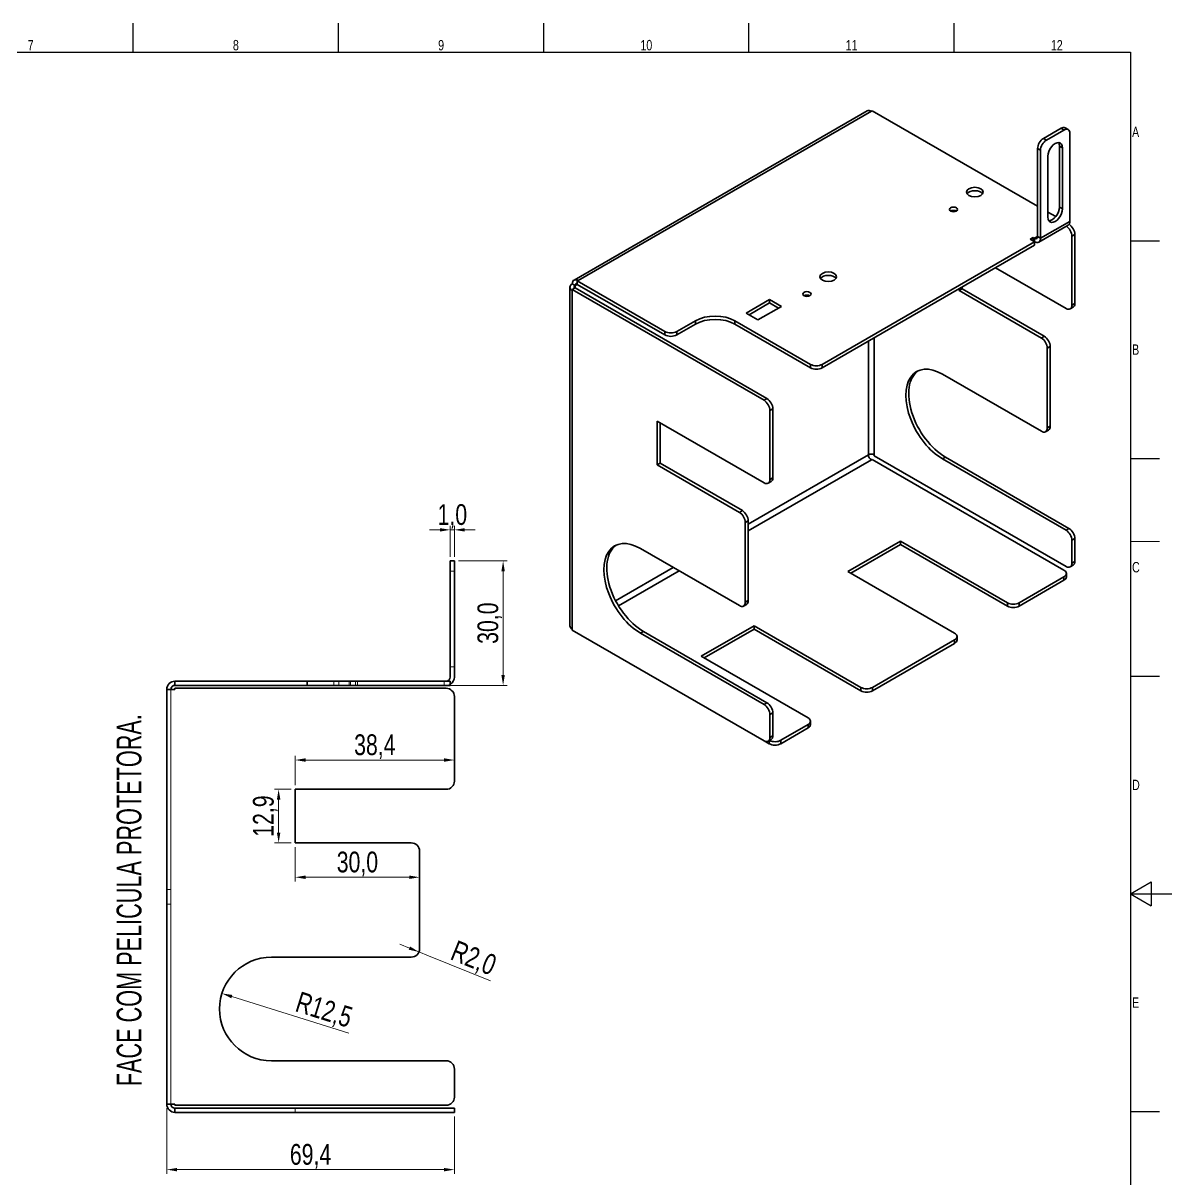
# Model space of a CAD drawing. Header units: millimetres. Extents: x 15 to 597, y -3 to 423.
# Drawn here: x 319.9 to 597, y 141.2 to 420 of the extents above; entities that cross this region are included whole.
import ezdxf

# ---------------------------------------------------------------- set-up
doc = ezdxf.new("R2010")
doc.units = ezdxf.units.MM
doc.layers.get('0').update_dxf_attribs({"lineweight": 25})
for name, color, linetype, lineweight in [('Arestas Tangenstes Visíveis', 7, 'Continuous', 35), ('Arestas Visíveis', 7, 'Continuous', 35), ('Legenda', 7, 'Continuous', 25)]:
    doc.layers.add(name, color=color, linetype=linetype, lineweight=lineweight)
for name, color, linetype, lineweight, true_color in [('Dimensão', 98, 'Continuous', 18, 0x006400), ('Linha de Centro de Dobras', 174, 'Continuous', 18, 0x0000a0), ('Linhas Invisíveis', 151, 'Continuous', 18, 0x87c4ff), ('Texto', 1, 'Continuous', 30, 0xff0000)]:
    doc.layers.add(name, color=color, linetype=linetype, lineweight=lineweight, true_color=true_color)
doc.styles.add('Texto_2_5 - LNLS', font='swisscl.ttf')
doc.styles.add('Texto_4 - LNLS', font='swisscl.ttf', dxfattribs={"width": 0.85})
doc.styles.add('Texto_5_COTA', font='swisscli.ttf')
doc.dimstyles.new('PADRAO-LNLS', dxfattribs={"dimtxt": 5, "dimasz": 2.5, "dimexe": 1, "dimexo": 1, "dimgap": 0.25, "dimtad": 1, "dimdec": 1, "dimrnd": 1e-08, "dimzin": 0, "dimtxsty": 'Texto_5_COTA', "dimcen": 0.09, "dimdle": 4, "dimclrd": 98, "dimclre": 98, "dimclrt": 1, "dimadec": 1, "dimazin": 0, "dimtfac": 0.3, "dimtdec": 3, "dimtmove": 0, "dimatfit": 3, "dimfxl": 1, "dimtolj": 1, "dimtzin": 0, "dimlwd": 15, "dimlwe": 15, "dimarcsym": 0})

# ---------------------------------------------------------------- blocks, each defined once
blk = doc.blocks.new('Borders A2')
at = {"layer": 'Legenda'}
for p, q in [((346.5, 413), (346.5, 420)), ((396, 413), (396, 420)), ((445.5, 413), (445.5, 420)), ((495, 413), (495, 420)), ((544.5, 413), (544.5, 420)), ((25, 413), (587, 413)), ((587, 413), (587, 7)), ((587, 367.5), (594, 367.5)), ((587, 315), (594, 315)), ((587, 262.5), (594, 262.5)), ((587, 210), (592, 212.89)), ((592, 212.89), (592, 207.11)), ((587, 210), (597, 210)), ((587, 210), (592, 207.11)), ((587, 157.5), (594, 157.5))]:
    blk.add_line(p, q, dxfattribs=at)
at = {"layer": 'Linha de Centro de Dobras'}
blk.add_line((587, 295), (594, 295), dxfattribs=at)
at = {"layer": 'Legenda', "color": 236, "true_color": 0x800040, "char_height": 2.5, "style": 'Texto_2_5 - LNLS'}
for s, insert, attachment_point in [('7', (321.75, 413.4), 8), ('8', (371.25, 413.4), 8), ('9', (420.75, 413.4), 8), ('10', (470.25, 413.4), 8), ('11', (519.75, 413.4), 8), ('12', (569.25, 413.4), 8), ('A', (587.4, 393.75), 4), ('B', (587.4, 341.25), 4), ('C', (587.4, 288.75), 4), ('D', (587.4, 236.25), 4), ('E', (587.4, 183.75), 4)]:
    blk.add_mtext(s, dxfattribs=dict(at, insert=insert, attachment_point=attachment_point))
blk = doc.blocks.new('*D26')
at = {"layer": 'Defpoints', "color": 0, "linetype": 'Continuous', "transparency": 16777216}
for p in [(423.96, 290.27), (435.7, 290.27), (420.96, 260.27)]:
    blk.add_point(p, dxfattribs=at)
at = {"layer": 'Dimensão', "color": 98, "linetype": 'Continuous', "lineweight": 15, "true_color": 0x006400, "transparency": 16777216}
for p, q in [((424.96, 290.27), (436.7, 290.27)), ((435.7, 262.77), (435.7, 287.77)), ((421.96, 260.27), (436.7, 260.27))]:
    blk.add_line(p, q, dxfattribs=at)
at = {"layer": 'Dimensão', "color": 98, "linetype": 'Continuous', "true_color": 0x006400, "transparency": 16777216}
for points in [[(435.28, 287.77), (436.11, 287.77), (435.7, 290.27)], [(435.28, 262.77), (436.11, 262.77), (435.7, 260.27)]]:
    blk.add_solid(points, dxfattribs=at)
at = {"layer": 'Dimensão', "color": 1, "linetype": 'Continuous', "lineweight": 18, "transparency": 16777216, "insert": (432.48, 275.27), "char_height": 5, "attachment_point": 5, "rotation": 90, "style": 'Texto_5_COTA'}
blk.add_mtext('\\A1;30,0', dxfattribs=at)
blk = doc.blocks.new('*D33')
at = {"layer": 'Defpoints', "color": 0, "linetype": 'Continuous', "transparency": 16777216}
for p in [(423.96, 297.78), (422.96, 290.27), (423.96, 290.27)]:
    blk.add_point(p, dxfattribs=at)
at = {"layer": 'Dimensão', "color": 98, "linetype": 'Continuous', "lineweight": 15, "true_color": 0x006400, "transparency": 16777216}
for p, q in [((422.96, 291.27), (422.96, 298.78)), ((423.96, 291.27), (423.96, 298.78)), ((420.46, 297.78), (417.96, 297.78)), ((422.96, 297.78), (423.96, 297.78)), ((426.46, 297.78), (428.96, 297.78))]:
    blk.add_line(p, q, dxfattribs=at)
at = {"layer": 'Dimensão', "color": 98, "linetype": 'Continuous', "true_color": 0x006400, "transparency": 16777216}
for points in [[(420.46, 298.19), (420.46, 297.36), (422.96, 297.78)], [(426.46, 298.19), (426.46, 297.36), (423.96, 297.78)]]:
    blk.add_solid(points, dxfattribs=at)
at = {"layer": 'Dimensão', "color": 1, "linetype": 'Continuous', "lineweight": 18, "transparency": 16777216, "insert": (423.46, 301), "char_height": 5, "attachment_point": 5, "style": 'Texto_5_COTA'}
blk.add_mtext('\\A1;1,0', dxfattribs=at)
blk = doc.blocks.new('*D39')
at = {"layer": 'Defpoints', "color": 0, "linetype": 'Continuous', "transparency": 16777216}
for p in [(367.88, 185.95), (379.81, 182.21)]:
    blk.add_point(p, dxfattribs=at)
at = {"layer": 'Dimensão', "color": 98, "linetype": 'Continuous', "lineweight": 15, "true_color": 0x006400, "transparency": 16777216}
blk.add_line((398.5, 176.35), (370.27, 185.2), dxfattribs=at)
at = {"layer": 'Dimensão', "color": 98, "linetype": 'Continuous', "true_color": 0x006400, "transparency": 16777216}
blk.add_solid([(370.39, 185.6), (370.14, 184.8), (367.88, 185.95)], dxfattribs=at)
at = {"layer": 'Dimensão', "color": 1, "linetype": 'Continuous', "lineweight": 18, "transparency": 16777216, "insert": (392.41, 181.64), "char_height": 5, "attachment_point": 5, "rotation": 342.5996, "style": 'Texto_5_COTA'}
blk.add_mtext('\\A1;R12,5', dxfattribs=at)
blk = doc.blocks.new('*D40')
at = {"layer": 'Defpoints', "color": 0, "linetype": 'Continuous', "transparency": 16777216}
for p in [(413.56, 196.71), (415.41, 195.96)]:
    blk.add_point(p, dxfattribs=at)
at = {"layer": 'Dimensão', "color": 98, "linetype": 'Continuous', "lineweight": 15, "true_color": 0x006400, "transparency": 16777216}
for p, q in [((413.1, 196.9), (410.78, 197.84)), ((413.56, 196.71), (415.41, 195.96)), ((415.41, 195.96), (417.73, 195.02)), ((432.62, 188.97), (417.73, 195.02))]:
    blk.add_line(p, q, dxfattribs=at)
at = {"layer": 'Dimensão', "color": 98, "linetype": 'Continuous', "true_color": 0x006400, "transparency": 16777216}
blk.add_solid([(413.25, 197.28), (412.94, 196.51), (415.41, 195.96)], dxfattribs=at)
at = {"layer": 'Dimensão', "color": 1, "linetype": 'Continuous', "lineweight": 18, "transparency": 16777216, "insert": (428.46, 194.13), "char_height": 5, "attachment_point": 5, "rotation": 337.8898, "style": 'Texto_5_COTA'}
blk.add_mtext('\\A1;R2,0', dxfattribs=at)
blk = doc.blocks.new('*D41')
at = {"layer": 'Defpoints', "color": 0, "linetype": 'Continuous', "transparency": 16777216}
for p in [(354.56, 159.27), (423.96, 157.27), (423.96, 143.46)]:
    blk.add_point(p, dxfattribs=at)
at = {"layer": 'Dimensão', "color": 98, "linetype": 'Continuous', "lineweight": 15, "true_color": 0x006400, "transparency": 16777216}
for p, q in [((354.56, 158.27), (354.56, 142.46)), ((423.96, 156.27), (423.96, 142.46)), ((357.06, 143.46), (421.46, 143.46))]:
    blk.add_line(p, q, dxfattribs=at)
at = {"layer": 'Dimensão', "color": 98, "linetype": 'Continuous', "true_color": 0x006400, "transparency": 16777216}
for points in [[(357.06, 143.87), (357.06, 143.04), (354.56, 143.46)], [(421.46, 143.87), (421.46, 143.04), (423.96, 143.46)]]:
    blk.add_solid(points, dxfattribs=at)
at = {"layer": 'Dimensão', "color": 1, "linetype": 'Continuous', "lineweight": 18, "transparency": 16777216, "insert": (389.26, 146.68), "char_height": 5, "attachment_point": 5, "style": 'Texto_5_COTA'}
blk.add_mtext('\\A1;69,4', dxfattribs=at)
blk = doc.blocks.new('*D66')
at = {"layer": 'Defpoints', "color": 0, "linetype": 'Continuous', "transparency": 16777216}
for p in [(381.56, 235.19), (385.56, 235.19), (385.56, 222.27)]:
    blk.add_point(p, dxfattribs=at)
at = {"layer": 'Dimensão', "color": 98, "linetype": 'Continuous', "lineweight": 15, "true_color": 0x006400, "transparency": 16777216}
for p, q in [((384.56, 235.19), (380.56, 235.19)), ((381.56, 224.77), (381.56, 232.69)), ((384.56, 222.27), (380.56, 222.27))]:
    blk.add_line(p, q, dxfattribs=at)
at = {"layer": 'Dimensão', "color": 98, "linetype": 'Continuous', "true_color": 0x006400, "transparency": 16777216}
for points in [[(381.14, 232.69), (381.98, 232.69), (381.56, 235.19)], [(381.14, 224.77), (381.98, 224.77), (381.56, 222.27)]]:
    blk.add_solid(points, dxfattribs=at)
at = {"layer": 'Dimensão', "color": 1, "linetype": 'Continuous', "lineweight": 18, "transparency": 16777216, "insert": (378.33, 228.73), "char_height": 5, "attachment_point": 5, "rotation": 90, "style": 'Texto_5_COTA'}
blk.add_mtext('\\A1;12,9', dxfattribs=at)
blk = doc.blocks.new('*D67')
at = {"layer": 'Defpoints', "color": 0, "linetype": 'Continuous', "transparency": 16777216}
for p in [(385.56, 242.26), (423.96, 242.26), (385.56, 235.19)]:
    blk.add_point(p, dxfattribs=at)
at = {"layer": 'Dimensão', "color": 98, "linetype": 'Continuous', "lineweight": 15, "true_color": 0x006400, "transparency": 16777216}
for p, q in [((385.56, 236.19), (385.56, 243.26)), ((421.46, 242.26), (388.06, 242.26))]:
    blk.add_line(p, q, dxfattribs=at)
at = {"layer": 'Dimensão', "color": 98, "linetype": 'Continuous', "true_color": 0x006400, "transparency": 16777216}
for points in [[(388.06, 242.67), (388.06, 241.84), (385.56, 242.26)], [(421.46, 242.67), (421.46, 241.84), (423.96, 242.26)]]:
    blk.add_solid(points, dxfattribs=at)
at = {"layer": 'Dimensão', "color": 1, "linetype": 'Continuous', "lineweight": 18, "transparency": 16777216, "insert": (404.76, 245.48), "char_height": 5, "attachment_point": 5, "style": 'Texto_5_COTA'}
blk.add_mtext('\\A1;38,4', dxfattribs=at)
blk = doc.blocks.new('*D68')
at = {"layer": 'Defpoints', "color": 0, "linetype": 'Continuous', "transparency": 16777216}
for p in [(385.56, 222.27), (415.56, 213.98), (415.56, 213.98)]:
    blk.add_point(p, dxfattribs=at)
at = {"layer": 'Dimensão', "color": 98, "linetype": 'Continuous', "lineweight": 15, "true_color": 0x006400, "transparency": 16777216}
for p, q in [((385.56, 221.27), (385.56, 212.98)), ((388.06, 213.98), (413.06, 213.98))]:
    blk.add_line(p, q, dxfattribs=at)
at = {"layer": 'Dimensão', "color": 98, "linetype": 'Continuous', "true_color": 0x006400, "transparency": 16777216}
for points in [[(388.06, 214.4), (388.06, 213.57), (385.56, 213.98)], [(413.06, 214.4), (413.06, 213.57), (415.56, 213.98)]]:
    blk.add_solid(points, dxfattribs=at)
at = {"layer": 'Dimensão', "color": 1, "linetype": 'Continuous', "lineweight": 18, "transparency": 16777216, "insert": (400.56, 217.2), "char_height": 5, "attachment_point": 5, "style": 'Texto_5_COTA'}
blk.add_mtext('\\A1;30,0', dxfattribs=at)

msp = doc.modelspace()

# ---------------------------------------------------------------- linework, layer by layer
at = {"layer": 'Arestas Tangenstes Visíveis'}
for p, q in [((524.515, 398.754), (453.804, 357.929)), ((570.26, 394.627), (570.967, 394.219)), ((566.724, 391.77), (566.017, 392.178)), ((569.906, 390.341), (570.613, 389.933)), ((564.603, 389.728), (565.31, 389.32)), ((569.906, 375.644), (570.613, 375.236)), ((565.31, 368.091), (572.381, 372.174)), ((563.896, 368.091), (564.603, 368.5)), ((563.896, 368.091), (563.896, 367.275)), ((564.603, 368.5), (565.31, 368.091)), ((572.881, 368.619), (573.588, 369.027)), ((453.597, 356.993), (453.097, 356.704)), ((452.39, 355.479), (452.39, 273.83)), ((453.097, 356.704), (453.097, 356.127)), ((573.588, 352.393), (572.881, 351.985)), ((482.075, 348.204), (482.075, 347.388)), ((491.621, 348.204), (491.621, 347.388)), ((474.74, 345.603), (474.74, 344.786)), ((477.568, 344.786), (477.568, 345.603)), ((523.808, 315.879), (523.808, 343.313)), ((525.222, 344.13), (525.222, 315.879)), ((566.234, 344.456), (565.527, 344.048)), ((566.941, 341.599), (567.649, 342.007)), ((509.829, 337.692), (509.829, 336.875)), ((512.657, 336.875), (512.657, 337.692)), ((499.342, 329.427), (498.635, 329.019)), ((500.049, 326.569), (500.756, 326.978)), ((567.649, 322.77), (566.941, 322.361)), ((494.817, 299.141), (523.808, 315.879)), ((542.37, 315.319), (541.663, 314.91)), ((524.515, 314.654), (494.817, 297.508)), ((500.756, 310.343), (500.049, 309.935)), ((493.402, 302.407), (492.695, 301.999)), ((494.109, 299.549), (494.817, 299.957)), ((572.174, 298.111), (571.467, 297.703)), ((572.881, 295.254), (573.588, 295.662)), ((573.588, 290.165), (572.881, 289.757)), ((462.842, 280.68), (476.742, 288.706)), ((478.156, 287.889), (463.536, 279.448)), ((570.967, 286.442), (570.967, 285.625)), ((494.817, 280.72), (494.109, 280.312)), ((557.325, 280.198), (557.325, 279.382)), ((560.153, 279.382), (560.153, 280.198)), ((469.538, 273.269), (468.831, 272.861)), ((544.597, 271.217), (544.597, 270.4)), ((521.969, 259.786), (521.969, 258.969)), ((524.798, 258.969), (524.798, 259.786)), ((499.342, 256.062), (498.635, 255.654)), ((500.049, 253.204), (500.756, 253.612)), ((500.756, 248.116), (500.049, 247.708)), ((509.241, 250.804), (509.241, 249.988)), ((499.842, 246.912), (499.842, 246.194)), ((502.671, 246.194), (502.671, 247.011))]:
    msp.add_line(p, q, dxfattribs=at)
at = {"layer": 'Arestas Visíveis'}
for p, q in [((452.804, 358.028), (523.515, 398.853)), ((524.515, 398.754), (524.722, 398.873)), ((524.722, 398.873), (564.603, 375.848)), ((566.017, 392.178), (570.26, 394.627)), ((566.724, 391.77), (570.967, 394.219)), ((571.26, 394.726), (571.967, 394.318)), ((572.381, 393.403), (572.381, 372.174)), ((569.906, 375.644), (569.906, 390.341)), ((564.603, 389.728), (564.603, 368.5)), ((565.31, 368.091), (565.31, 389.32)), ((567.078, 373.194), (567.078, 387.891)), ((570.613, 389.933), (570.613, 375.236)), ((567.078, 374.419), (568.984, 373.319)), ((571.967, 371.258), (564.896, 367.176)), ((562.835, 367.887), (563.542, 368.295)), ((563.542, 368.295), (563.896, 368.091)), ((563.542, 368.295), (563.542, 367.479)), ((572.881, 368.619), (572.881, 351.985)), ((573.588, 369.027), (573.588, 352.393)), ((512.657, 337.692), (563.896, 367.275)), ((563.896, 366.458), (512.657, 336.875)), ((563.896, 367.275), (562.835, 367.887)), ((563.896, 366.458), (563.896, 367.275)), ((554.44, 360.999), (571.467, 351.168)), ((452.39, 357.112), (453.097, 356.704)), ((453.804, 357.929), (453.597, 357.809)), ((453.597, 357.809), (474.74, 345.603)), ((453.597, 357.809), (453.597, 356.993)), ((453.597, 356.993), (474.74, 344.786)), ((451.804, 274.646), (451.804, 356.296)), ((452.39, 355.718), (453.097, 356.127)), ((452.39, 355.718), (498.635, 329.019)), ((452.39, 355.479), (452.39, 355.718)), ((499.342, 329.427), (453.097, 356.127)), ((545.728, 355.479), (545.728, 355.969)), ((546.435, 355.887), (545.728, 355.479)), ((565.527, 344.048), (545.728, 355.479)), ((546.435, 356.377), (546.435, 355.887)), ((546.435, 355.887), (566.234, 344.456)), ((494.326, 350.047), (499.983, 353.313)), ((499.983, 352.497), (495.033, 349.639)), ((502.811, 351.68), (497.154, 348.414)), ((499.983, 353.313), (502.811, 351.68)), ((499.983, 353.313), (499.983, 352.497)), ((502.104, 351.272), (499.983, 352.497)), ((572.467, 351.069), (573.174, 351.477)), ((497.154, 348.414), (494.326, 350.047)), ((477.568, 345.603), (482.075, 348.204)), ((482.075, 347.388), (477.568, 344.786)), ((491.621, 348.204), (509.829, 337.692)), ((509.829, 336.875), (491.621, 347.388)), ((566.941, 322.361), (566.941, 341.599)), ((567.649, 342.007), (567.649, 322.77)), ((541.663, 335.323), (565.527, 321.545)), ((500.049, 309.935), (500.049, 326.569)), ((500.756, 310.343), (500.756, 326.978)), ((472.896, 323.979), (498.635, 309.119)), ((472.896, 313.43), (472.896, 323.979)), ((473.603, 323.571), (473.603, 313.838)), ((567.234, 321.854), (566.527, 321.446)), ((525.222, 315.64), (525.222, 315.879)), ((571.467, 288.941), (525.222, 315.64)), ((542.37, 315.319), (572.174, 298.111)), ((473.603, 313.838), (472.896, 313.43)), ((492.695, 301.999), (472.896, 313.43)), ((473.603, 313.838), (493.402, 302.407)), ((524.515, 314.654), (524.722, 314.774)), ((524.722, 314.774), (570.967, 288.075)), ((571.467, 297.703), (541.663, 314.91)), ((499.635, 309.019), (500.342, 309.428)), ((494.109, 280.312), (494.109, 299.549)), ((494.817, 299.957), (494.817, 280.72)), ((573.588, 295.662), (573.588, 290.165)), ((468.831, 293.273), (492.695, 279.495)), ((518.858, 287.71), (531.586, 295.058)), ((531.586, 294.242), (519.565, 287.302)), ((531.586, 295.058), (557.325, 280.198)), ((531.586, 294.242), (531.586, 295.058)), ((557.325, 279.382), (531.586, 294.242)), ((572.881, 295.254), (572.881, 289.757)), ((423.96, 290.271), (422.96, 290.271)), ((422.96, 288.271), (422.96, 290.271)), ((423.96, 290.271), (423.96, 288.271)), ((422.96, 288.271), (422.96, 262.271)), ((423.96, 262.271), (423.96, 288.271)), ((544.597, 272.85), (518.858, 287.71)), ((571.553, 286.442), (571.553, 287.258)), ((573.174, 289.25), (572.467, 288.842)), ((570.967, 286.442), (560.153, 280.198)), ((570.967, 285.625), (560.153, 279.382)), ((494.402, 279.804), (493.695, 279.396)), ((452.39, 273.83), (452.39, 273.59)), ((452.39, 273.59), (498.635, 246.891)), ((469.538, 273.269), (499.342, 256.062)), ((483.503, 267.298), (496.231, 274.646)), ((496.231, 273.83), (484.21, 266.889)), ((496.231, 274.646), (521.969, 259.786)), ((496.231, 273.83), (496.231, 274.646)), ((521.969, 258.969), (496.231, 273.83)), ((498.635, 255.654), (468.831, 272.861)), ((544.597, 271.217), (524.798, 259.786)), ((545.183, 271.217), (545.183, 272.033)), ((544.597, 270.4), (524.798, 258.969)), ((509.241, 252.437), (483.503, 267.298)), ((356.56, 259.271), (354.56, 259.271)), ((354.56, 159.271), (354.56, 259.271)), ((356.56, 261.271), (386.46, 261.271)), ((356.56, 261.271), (356.56, 260.271)), ((356.56, 260.271), (386.46, 260.271)), ((356.56, 259.564), (421.96, 259.564)), ((356.56, 259.271), (356.56, 259.564)), ((386.46, 261.271), (388.46, 261.271)), ((388.46, 260.271), (386.46, 260.271)), ((388.46, 260.271), (388.46, 261.271)), ((388.46, 261.271), (395.21, 261.271)), ((395.21, 260.271), (388.46, 260.271)), ((395.21, 261.271), (420.96, 261.271)), ((420.96, 260.271), (395.21, 260.271)), ((420.96, 261.271), (422.96, 261.271)), ((422.96, 260.271), (420.96, 260.271)), ((422.96, 260.271), (422.96, 261.271)), ((423.96, 237.191), (423.96, 257.564)), ((500.049, 247.708), (500.049, 253.204)), ((500.756, 248.116), (500.756, 253.612)), ((509.827, 250.804), (509.827, 251.621)), ((509.241, 250.804), (502.671, 247.011)), ((509.241, 249.988), (502.671, 246.194)), ((498.635, 246.891), (499.842, 246.194)), ((499.635, 246.792), (500.342, 247.2)), ((385.56, 235.191), (421.96, 235.191)), ((385.56, 222.271), (385.56, 235.191)), ((413.56, 222.271), (385.56, 222.271)), ((415.56, 196.71), (415.56, 220.271)), ((379.811, 194.71), (413.56, 194.71)), ((421.96, 169.71), (379.811, 169.71)), ((423.96, 160.978), (423.96, 167.71)), ((356.56, 159.271), (354.56, 159.271)), ((356.56, 159.271), (356.56, 158.978)), ((356.56, 158.978), (421.96, 158.978)), ((421.96, 158.271), (356.56, 158.271)), ((356.56, 157.271), (356.56, 158.271)), ((356.56, 157.271), (421.96, 157.271)), ((421.96, 158.271), (423.96, 158.271)), ((423.96, 157.271), (421.96, 157.271)), ((423.96, 157.271), (423.96, 158.271))]:
    msp.add_line(p, q, dxfattribs=at)
for centre, radius, start, end in [((421.96, 262.271), 1, 270, 0), ((421.96, 262.271), 2, 300, 0), ((356.56, 259.271), 2, 90, 180), ((356.56, 259.271), 1, 90, 180), ((421.96, 257.564), 2, 0, 90), ((421.96, 237.191), 2, 270, 0), ((413.56, 220.271), 2, 0, 90), ((413.56, 196.71), 2, 270, 0), ((379.811, 182.21), 12.5, 90, 270), ((421.96, 167.71), 2, 0, 90), ((356.56, 159.271), 2, 180, 270), ((356.56, 159.271), 1, 180, 270), ((421.96, 160.978), 2, 270, 0)]:
    msp.add_arc(centre, radius, start, end, dxfattribs=at)
for centre, major_axis, start_param, end_param in [((524.515, 397.121), (-1, 1.732), 5.4977871, 6.2831853), ((570.26, 392.994), (1, 1.732), 0, 0.7853982), ((570.967, 392.586), (1, 1.732), 5.4977871, 7.0685835), ((566.017, 390.545), (-1, -1.732), 3.9269908, 5.4977871), ((566.724, 390.137), (1, 1.732), 0.7853982, 2.3561945), ((568.846, 388.912), (1.25, 2.165), 5.4977871, 8.6393798), ((568.139, 389.32), (1.25, 2.165), 5.4977871, 5.9964288), ((549.476, 378.423), (2, 0), 0.3613671, 2.7802255), ((544.332, 374.249), (-1, 0), 3.9269908, 5.4977871), ((568.846, 374.215), (-1.25, -2.165), 5.4977871, 8.6393798), ((568.139, 374.623), (-1.25, -2.165), 0.2867566, 2.3561945), ((571.467, 369.436), (1, -1.732), 0.7853982, 2.2972376), ((570.967, 372.99), (1, -1.732), 0, 0.7853982), ((572.174, 369.844), (-1, 1.732), 3.9269908, 5.4853594), ((563.896, 368.908), (0.5, -0.866), 5.4977871, 7.0685835), ((563.896, 368.908), (1, -1.732), 5.4977871, 7.0685835), ((453.804, 356.296), (-2, 0), 5.4977871, 7.0685835), ((453.804, 356.296), (-1, 1.732), 5.4977871, 7.0685835), ((453.804, 356.296), (-0.5, 0.866), 5.7950385, 7.0685835), ((514.121, 358.01), (2, 0), 0.3613671, 2.7802255), ((453.804, 356.296), (-1, 0), 5.4977871, 6.7713321), ((508.976, 353.836), (-1, 0), 3.9269908, 5.4977871), ((571.467, 352.801), (1, -1.732), 5.4977871, 7.0685835), ((572.174, 353.209), (1, -1.732), 0, 0.7853982), ((486.848, 345.449), (6.75, 0), 0.7853982, 2.3561945), ((486.848, 344.632), (-6.75, 0), 3.9269908, 5.4977871), ((476.154, 346.419), (-2, 0), 0.7853982, 2.3561945), ((476.154, 345.603), (2, 0), 3.9269908, 5.4977871), ((565.527, 342.415), (1, -1.732), 0.7853982, 2.3561945), ((566.234, 342.823), (-1, 1.732), 3.9269908, 5.4977871), ((511.243, 338.508), (-2, 0), 0.7853982, 2.3561945), ((511.243, 337.692), (2, 0), 3.9269908, 5.4977871), ((541.663, 325.117), (-6.25, 10.825), 5.4977871, 8.6393798), ((542.37, 325.525), (-6.25, 10.825), 0.0565988, 2.3561945), ((498.635, 327.386), (1, -1.732), 0.7853982, 2.3561945), ((499.342, 327.794), (-1, 1.732), 3.9269908, 5.4977871), ((565.527, 323.178), (1, -1.732), 5.4977871, 7.0685835), ((566.234, 323.586), (1, -1.732), 0, 0.7853982), ((524.515, 315.471), (-1, 0), 3.9269908, 5.4977871), ((524.515, 315.471), (0.5, -0.866), 3.9269908, 5.4977871), ((498.635, 310.752), (1, -1.732), 5.4977871, 7.0685835), ((499.342, 311.16), (1, -1.732), 0, 0.7853982), ((492.695, 300.366), (1, -1.732), 0.7853982, 2.3561945), ((493.402, 300.774), (-1, 1.732), 3.9269908, 5.4977871), ((468.831, 283.067), (-6.25, 10.825), 5.4977871, 8.6393798), ((571.467, 296.07), (1, -1.732), 0.7853982, 2.3561945), ((572.174, 296.478), (-1, 1.732), 3.9269908, 5.4977871), ((469.538, 283.475), (-6.25, 10.825), 0.0565988, 2.3561945), ((572.174, 290.982), (1, -1.732), 0, 0.7853982), ((569.553, 287.258), (2, 0), 5.4977871, 7.0685835), ((571.467, 290.574), (1, -1.732), 5.4977871, 7.0685835), ((569.553, 286.442), (2, 0), 5.4977871, 6.2831853), ((492.695, 281.128), (1, -1.732), 5.4977871, 7.0685835), ((493.402, 281.537), (1, -1.732), 0, 0.7853982), ((558.739, 281.015), (-2, 0), 0.7853982, 2.3561945), ((558.739, 280.198), (2, 0), 3.9269908, 5.4977871), ((453.804, 274.646), (-2, 0), 0, 0.7853982), ((543.183, 272.033), (2, 0), 5.4977871, 7.0685835), ((543.183, 271.217), (2, 0), 5.4977871, 6.2831853), ((523.384, 260.602), (-2, 0), 0.7853982, 2.3561945), ((523.384, 259.786), (2, 0), 3.9269908, 5.4977871), ((498.635, 254.021), (1, -1.732), 0.7853982, 2.3561945), ((499.342, 254.429), (-1, 1.732), 3.9269908, 5.4977871), ((507.827, 251.621), (2, 0), 5.4977871, 7.0685835), ((499.342, 248.932), (1, -1.732), 0, 0.7853982), ((507.827, 250.804), (2, 0), 5.4977871, 6.2831853), ((498.635, 248.524), (1, -1.732), 5.4977871, 7.0685835), ((501.256, 247.011), (2, 0), 3.9269908, 5.4977871), ((501.256, 247.827), (-2, 0), 0.8460956, 2.3561945)]:
    msp.add_ellipse(centre, major_axis=major_axis, ratio=0.5773503, start_param=start_param, end_param=end_param, dxfattribs=at)
for centre, major_axis in [((549.476, 379.239), (2, 0)), ((544.332, 375.065), (1, 0)), ((514.121, 358.827), (2, 0)), ((508.976, 354.653), (1, 0))]:
    msp.add_ellipse(centre, major_axis=major_axis, ratio=0.5773503, dxfattribs=at)
at = {"layer": 'Linhas Invisíveis'}
for p, q in [((422.96, 287.771), (423.96, 287.771)), ((422.96, 264.771), (423.96, 264.771)), ((355.56, 259.271), (355.56, 159.271)), ((394.866, 261.271), (394.866, 260.271)), ((396.11, 261.271), (396.11, 260.271)), ((398.585, 261.271), (398.585, 260.271)), ((398.866, 261.271), (398.866, 260.271)), ((400.11, 261.271), (400.11, 260.271)), ((400.585, 261.271), (400.585, 260.271)), ((421.46, 261.271), (421.46, 260.271)), ((355.56, 211.021), (354.56, 211.021)), ((355.56, 207.521), (354.56, 207.521)), ((385.56, 157.271), (385.56, 158.271))]:
    msp.add_line(p, q, dxfattribs=at)
msp.add_arc((421.96, 262.271), 2, 270, 300, dxfattribs=at)

# ---------------------------------------------------------------- block references
msp.add_blockref('Borders A2', (0, 0))

# ---------------------------------------------------------------- texts
at = {"layer": 'Texto', "color": 236, "true_color": 0x80003f, "insert": (342.487, 163.571), "char_height": 6, "width": 86.90338, "attachment_point": 1, "rotation": 90.01309, "style": 'Texto_4 - LNLS'}
msp.add_mtext('\\fSwis721 LtCn BT|b0|i0;\\H6.0000;FACE COM PELICULA PROTETORA.', dxfattribs=at)

# ---------------------------------------------------------------- dimensions: what is measured, and where the dimension line sits
at = {"layer": 'Dimensão', "color": 98, "linetype": 'Continuous', "lineweight": 18, "true_color": 0x006400}
for base, p1, p2, angle, override, picture, middle in [((423.96, 297.778), (422.96, 290.271), (423.96, 290.271), 180, {"dimgap": 0.25, "dimdec": 1, "dimtol": 0, "dimlim": 0, "dimtp": 0, "dimtm": 0, "dimtdec": 3, "dimtofl": 1, "dimatfit": 1}, '*D33', (423.46, 297.778)), ((435.696, 290.271), (420.96, 260.271), (423.96, 290.271), 90, {"dimgap": 0.25, "dimdec": 1, "dimtol": 0, "dimlim": 0, "dimtp": 0, "dimtm": 0, "dimtdec": 3, "dimtofl": 0, "dimatfit": 1}, '*D26', (435.696, 275.271)), ((381.56, 235.191), (385.56, 222.271), (385.56, 235.191), 90, {"dimgap": 0.25, "dimdec": 1, "dimtol": 0, "dimlim": 0, "dimtp": 0, "dimtm": 0, "dimtdec": 3, "dimtofl": 0, "dimatfit": 1}, '*D66', (381.56, 228.731))]:
    dim = msp.add_linear_dim(base=base, p1=p1, p2=p2, angle=angle, dimstyle='PADRAO-LNLS', override=override, dxfattribs=at)
    dim.commit()
    dim.dimension.update_dxf_attribs({"geometry": picture, "text_midpoint": middle, "dimtype": 160})
for base, p1, p2, override, picture, middle in [((385.56, 242.255), (423.96, 242.255), (385.56, 235.191), {"dimgap": 0.25, "dimdec": 1, "dimse1": 1, "dimtol": 0, "dimlim": 0, "dimtp": 0, "dimtm": 0, "dimtdec": 3, "dimtofl": 0, "dimatfit": 1}, '*D67', (404.76, 242.255)), ((415.56, 213.983), (385.56, 222.271), (415.56, 213.983), {"dimgap": 0.25, "dimdec": 1, "dimse2": 1, "dimtol": 0, "dimlim": 0, "dimtp": 0, "dimtm": 0, "dimtdec": 3, "dimtofl": 0, "dimatfit": 1}, '*D68', (400.56, 213.983)), ((423.96, 143.456), (354.56, 159.271), (423.96, 157.271), {"dimgap": 0.25, "dimdec": 1, "dimtol": 0, "dimlim": 0, "dimtp": 0, "dimtm": 0, "dimtdec": 3, "dimtofl": 0, "dimatfit": 1}, '*D41', (389.26, 143.456))]:
    dim = msp.add_linear_dim(base=base, p1=p1, p2=p2, dimstyle='PADRAO-LNLS', override=override, dxfattribs=at)
    dim.commit()
    dim.dimension.update_dxf_attribs({"geometry": picture, "text_midpoint": middle, "dimtype": 160})
for center, mpoint, picture, middle in [((413.56, 196.71), (415.413, 195.957), '*D40', (427.247, 191.149)), ((379.811, 182.21), (367.883, 185.948), '*D39', (391.441, 178.565))]:
    dim = msp.add_radius_dim(center=center, mpoint=mpoint, dimstyle='PADRAO-LNLS', override={"dimgap": 0.25, "dimdec": 1, "dimlfac": 1, "dimcen": 0, "dimtol": 0, "dimlim": 0, "dimtp": 0, "dimtm": 0, "dimtdec": 3}, dxfattribs=at)
    dim.commit()
    dim.dimension.update_dxf_attribs({"geometry": picture, "text_midpoint": middle, "dimtype": 164})

doc.saveas('drawing.dxf')
